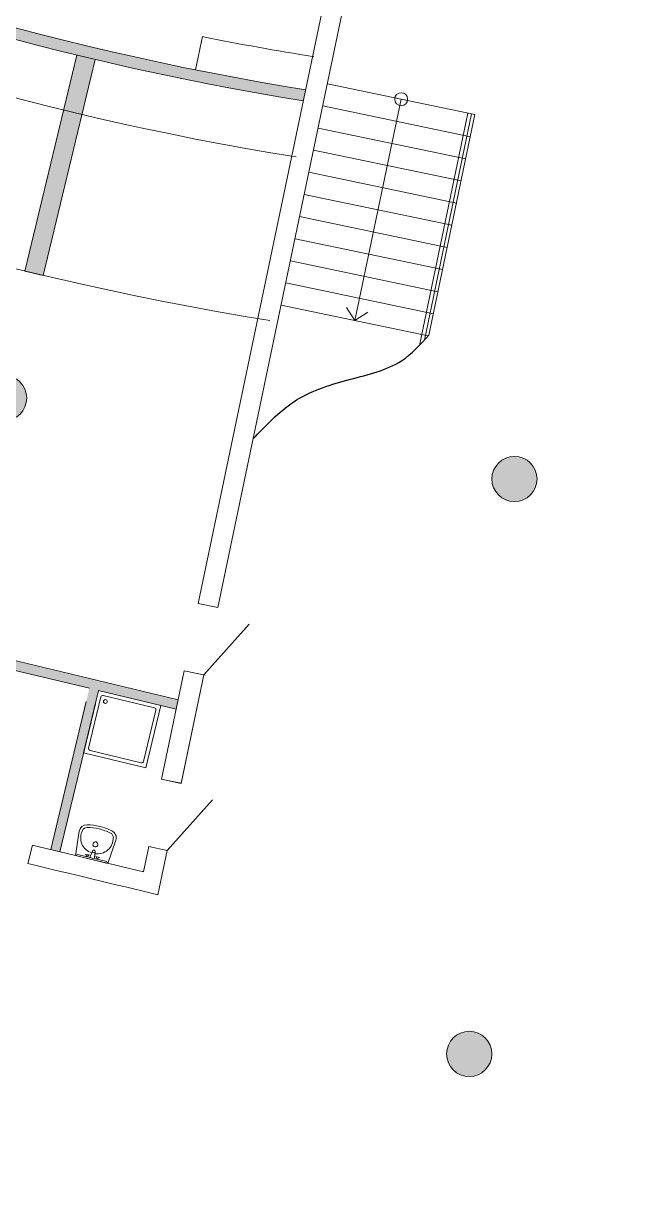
# Model space of a CAD drawing. Header units: millimetres. Extents: x 72919 to 485785, y -53256 to 338519.
# Drawn here: x 211670 to 219787, y 51275 to 66900 of the extents above; entities that cross this region are included whole.
import ezdxf

# ---------------------------------------------------------------- set-up
doc = ezdxf.new("R2010")
doc.units = ezdxf.units.MM
doc.linetypes.add('CONTI', pattern=[0])
doc.layers.add('1', color=7, linetype='Continuous')
for name, color, linetype, lineweight in [('door', 177, 'Continuous', 9), ('equipments', 137, 'CONTI', 20), ('wall', 5, 'Continuous', 40)]:
    doc.layers.add(name, color=color, linetype=linetype, lineweight=lineweight)

# ---------------------------------------------------------------- blocks, each defined once
blk = doc.blocks.new('оааоапо')
at = {"lineweight": 5}
for p, q in [((641168, -527830), (641138, -528154)), ((641609, -527830), (641168, -527830)), ((641189, -527849), (641168, -527830)), ((641360, -527849), (641189, -527849)), ((641292, -527880), (641317, -527855)), ((641292, -527880), (641342, -527880)), ((641342, -527880), (641317, -527855)), ((641360, -527849), (641360, -527864)), ((641389, -527849), (641360, -527849)), ((641360, -527864), (641371, -527941)), ((641389, -527849), (641417, -527849)), ((641417, -527864), (641408, -527941)), ((641417, -527849), (641589, -527849)), ((641417, -527849), (641417, -527864)), ((641432, -527880), (641457, -527855)), ((641482, -527880), (641432, -527880)), ((641482, -527880), (641457, -527855)), ((641589, -527849), (641609, -527830)), ((641609, -527830), (641639, -528154))]:
    blk.add_line(p, q, dxfattribs=at)
blk.add_circle((641389, -527941), 18.6, dxfattribs=at)
for centre, radius, start, end in [((641385, -528126), 213, 94.8866, 193.5637), ((641392, -528126), 213, 346.4206, 84.843), ((641389, -528036), 33.3, 90, 270), ((641389, -528036), 33.3, 270, 90), ((641238, -528163), 100, 174.8669, 259.4495), ((641242, -528164), 65, 190.471, 259.3155), ((641389, -527541), 740, 256.7937, 269.9921), ((641392, -527556), 691, 256.4575, 269.7644), ((641386, -527556), 691, 270.2356, 283.5425), ((641389, -527541), 740, 270.0079, 283.2063), ((641536, -528164), 65, 280.6845, 349.529), ((641539, -528163), 100, 280.5505, 5.1331)]:
    blk.add_arc(centre, radius, start, end, dxfattribs=at)
blk = doc.blocks.new('онооген')
at = {"lineweight": 5}
for p, q in [((5326247, 1268823), (5326247, 1268123)), ((5326972, 1268848), (5326272, 1268848)), ((5326997, 1268123), (5326997, 1268823)), ((5326272, 1268098), (5326972, 1268098))]:
    blk.add_line(p, q, dxfattribs=at)
blk.add_lwpolyline([(5327047, 1268898), (5326197, 1268898), (5326197, 1268048), (5327047, 1268048)], close=True, dxfattribs=at)
blk.add_circle((5326318, 1268169), 25, dxfattribs=at)
for centre, start, end in [((5326272, 1268823), 90, 180), ((5326972, 1268823), 0, 90), ((5326272, 1268123), 180, 270), ((5326972, 1268123), 270, 0)]:
    blk.add_arc(centre, 25, start, end, dxfattribs=at)

msp = doc.modelspace()

# ---------------------------------------------------------------- hatches: boundary and pattern name
at = {"ltscale": 500, "true_color": 0x000000}
h = msp.add_hatch(color=18, dxfattribs=at)
h.dxf.hatch_style = 1
edge = h.paths.add_edge_path()
edge.add_line((196533.29885, 74688.63742), (196527.96395, 74683.30252))
edge.add_line((196527.96395, 74683.30252), (196715.28669, 74502.12988))
edge.add_line((196715.28669, 74502.12988), (196628.89374, 74412.80424))
edge.add_arc((221610.24607, 104414.99944), 39041, 230.217515222, 238.316936093)
edge.add_line((201105.12673, 71192.42035), (199563.85637, 68677.29571))
edge.add_line((199563.85637, 68677.29571), (199777.01672, 68546.67159))
edge.add_line((199777.01672, 68546.67159), (201318.28764, 71061.79714))
edge.add_arc((221610.24607, 104414.99944), 39041, 238.683831648, 247.316628494)
edge.add_line((206554.54177, 68393.81888), (205425.6932, 65668.53733))
edge.add_line((205425.6932, 65668.53733), (205656.66312, 65572.86658))
edge.add_line((205656.66312, 65572.86658), (206785.51178, 68298.14833))
edge.add_arc((221610.24607, 104414.99944), 39041, 247.683524049, 256.316319016)
edge.add_line((212374.6517, 66482.11822), (211686.03008, 63613.80275))
edge.add_line((211686.03008, 63613.80275), (211929.12247, 63555.44103))
edge.add_line((211929.12247, 63555.44103), (212617.74394, 66423.75589))
edge.add_arc((221610.24607, 104414.99944), 39041, 256.683214571, 260.819116976)
edge.add_line((215381.18359, 65874.13202), (215411.88844, 66021.11655))
edge.add_arc((221610.24607, 104414.99944), 38891, 229.849259553, 260.829223184, ccw=False)
h = msp.add_hatch(color=18, dxfattribs=at)
h.dxf.hatch_style = 1
edge = h.paths.add_edge_path()
edge.add_arc((211411.20584, 61932.15762), 300, 0, 360)
h = msp.add_hatch(color=18, dxfattribs=at)
h.dxf.hatch_style = 1
h.paths.add_polyline_path([(212029.99878, 55942.14195), (212146.68367, 55914.1306), (212660.22509, 58053.35364), (213695.51701, 57804.82168), (213720.06594, 57922.33776), (210634.90012, 58662.96201), (211346.84457, 61664.35004), (211229.91899, 61691.3391), (209969.08463, 56435.62784), (210086.0102, 56408.63878), (210598.79198, 58548.22083), (212543.5402, 58081.36499)])
h = msp.add_hatch(color=18, dxfattribs=at)
h.dxf.hatch_style = 1
edge = h.paths.add_edge_path()
edge.add_arc((218182.25113, 60861.18177), 300, 0, 360)
h = msp.add_hatch(color=18, dxfattribs=at)
h.dxf.hatch_style = 1
edge = h.paths.add_edge_path()
edge.add_arc((217582.03905, 53234.76416), 300, 0, 360)
at = {"layer": '1', "ltscale": 500, "true_color": 0x000000}
h = msp.add_hatch(color=18, dxfattribs=at)
h.dxf.hatch_style = 1
h.paths.add_polyline_path([(214003.9617, 59202.97122), (214248.67915, 59151.85012), (217464.99355, 74548.39373), (217220.2761, 74599.51483), (214003.9617, 59202.97122)], flags=0)
h = msp.add_hatch(color=18, dxfattribs=at)
h.dxf.hatch_style = 1
h.paths.add_polyline_path([(213516.98368, 56871.80038), (213761.70113, 56820.67928), (214062.59838, 58261.07878), (213817.88093, 58312.19989), (213516.98368, 56871.80038)], flags=0)
h = msp.add_hatch(color=18, dxfattribs=at)
h.dxf.hatch_style = 1
h.paths.add_polyline_path([(211786.43644, 55999.74612), (213511.04045, 55585.73063), (213452.68248, 55342.63734), (211728.07847, 55756.65283)], flags=0)
h = msp.add_hatch(color=18, dxfattribs=at)
h.dxf.hatch_style = 1
h.paths.add_polyline_path([(213207.98656, 55393.86142), (213330.9244, 55981.13183), (213575.62032, 55929.90774), (213452.68248, 55342.63734)], flags=0)

# ---------------------------------------------------------------- linework, layer by layer
at = {"color": 18, "ltscale": 500, "true_color": 0x000000}
for points in [[(415650.43379, 180914.99944, 0.4142135624), (336810.43379, 259754.99944), (221610.43379, 259754.99944, 0.4142135624), (142770.43379, 180914.99944), (142770.43379, 104414.99944, 0.4142135624), (221610.43379, 25574.99944), (336810.43379, 25574.99944, 0.4142135624), (415650.43379, 104414.99944)], [(414950.43379, 180914.99944, 0.4142135624), (336810.43379, 259054.99944), (221610.43379, 259054.99944, 0.4142135624), (143470.43379, 180914.99944), (143470.43379, 104414.99944, 0.4142135624), (221610.43379, 26274.99944), (336810.43379, 26274.99944, 0.4142135624), (414950.43379, 104414.99944)]]:
    msp.add_lwpolyline(points, format="xyb", close=True, dxfattribs=at)
msp.add_open_spline([(214716.81953, 61392.21883), (214722.49103, 61398.14826), (214728.16252, 61404.0777), (214733.83401, 61410.00713), (214736.14738, 61412.42571), (214738.46074, 61414.84429), (214740.77411, 61417.26287), (214913.47771, 61597.82113), (215265.8044, 61966.17185), (215986.67767, 62186.28476), (216654.70668, 62337.02941), (216935.09136, 62639.97345), (217047.19269, 62767.58433)], degree=3, knots=[-34.0377279911, -34.0377279911, -34.0377279911, -34.0377279911, -9.8613790165, -9.8613790165, -9.8613790165, 0, 0, 0, 736.1981615021, 1501.8926358691, 2223.837016862, 2722.2065160285, 2722.2065160285, 2722.2065160285, 2722.2065160285], dxfattribs=at)
at = {"layer": 'door'}
for p, q in [((214662.68208, 58931.51785), (214062.8022, 58260.59004)), ((214175.96662, 56601.59636), (213576.08674, 55930.66855))]:
    msp.add_line(p, q, dxfattribs=at)
at = {"layer": 'wall', "color": 18, "lineweight": 18, "ltscale": 0.007407, "true_color": 0x000000}
for p, q in [((217204.58805, 74602.79554), (213988.27364, 59206.25193)), ((217464.99355, 74548.39373), (214248.6792, 59151.85032)), ((214043.35338, 66726.10697), (213951.32695, 66285.60345)), ((212374.6517, 66482.11822), (211686.03008, 63613.80275)), ((212617.74394, 66423.75589), (211929.12247, 63555.44103)), ((217658.16169, 65692.11372), (215700.55682, 66101.08068)), ((217596.81259, 65398.45356), (215639.20772, 65807.42052)), ((216679.35926, 65896.5972), (216065.86824, 62959.99563)), ((217565.16931, 65711.54094), (216921.32897, 62629.6661)), ((217614.11267, 65701.31609), (216987.13077, 62700.13764)), ((217658.16169, 65692.11372), (217047.19269, 62767.58433)), ((217535.46349, 65104.79341), (215577.85862, 65513.76037)), ((217474.11439, 64811.13325), (215516.50952, 65220.10021)), ((217412.76528, 64517.47309), (215455.16041, 64926.44005)), ((217351.41618, 64223.81294), (215393.81131, 64632.77989)), ((217290.06708, 63930.15278), (215332.46221, 64339.11974)), ((217228.71798, 63636.49262), (215271.11311, 64045.45958)), ((217167.36888, 63342.83247), (215209.76401, 63751.79942)), ((211686.03008, 63613.80275), (211929.12256, 63555.44141)), ((217106.01977, 63049.17231), (215148.4149, 63458.13927)), ((217037.82883, 62756.9415), (215087.0658, 63164.47911)), ((216065.86824, 62959.99563), (215952.58311, 63133.11383)), ((216065.86824, 62959.99563), (216238.98643, 63073.28076)), ((214248.6792, 59151.85032), (213988.27299, 59206.24878)), ((210598.59919, 58548.26711), (212543.5402, 58081.36499)), ((213802.19287, 58315.48059), (213501.29558, 56875.08089)), ((214062.59838, 58261.07878), (213761.70113, 56820.67928)), ((213501.29562, 56875.08109), (213761.70113, 56820.67928)), ((211728.08185, 55756.6446), (211786.43883, 55999.73812)), ((213330.90352, 55981.032), (213260.62877, 55645.8444)), ((213330.90351, 55981.03198), (213575.62098, 55929.91088)), ((213575.62032, 55929.90774), (213452.68248, 55342.63734))]:
    msp.add_line(p, q, dxfattribs=at)
for points in [[(210627.77978, 58669.81337), (213721.23308, 57927.19963)], [(214078.27563, 58257.80362), (213802.19287, 58315.48059)], [(213517.46221, 56872.56194), (213762.17902, 56821.43769), (214062.8186, 58260.60838)], [(212665.08696, 58052.1865), (213695.51701, 57804.82168)], [(212501.52317, 57906.33765), (212029.74845, 55941.32105)], [(212623.00274, 57877.172), (212151.22801, 55912.1554)]]:
    msp.add_lwpolyline(points, dxfattribs=at)
for centre, radius in [((216679.35926, 65896.5972), 85.36058), ((211411.20584, 61932.15762), 300), ((218182.29124, 60858.18533), 300), ((217582.07916, 53231.76772), 300)]:
    msp.add_circle(centre, radius, dxfattribs=at)
for centre, radius, start, end in [((221610.24607, 104414.99944), 38891, 229.849259552, 260.829223185), ((221610.24607, 104414.99944), 39041, 230.217515221, 260.819116984), ((221610.24607, 104414.99944), 39791, 229.793620603, 260.853140905), ((221610.24607, 104414.99944), 41987.01593, 229.793620603, 260.853140905), ((221610.24607, 104414.99944), 38441, 258.647515925, 260.884222462), ((4837677.79455, 19322499.43119), 19814057.66768, 256.498835877682, 256.503219881251), ((4770153.34569, 19040325.948), 19524167.38917, 256.498192494089, 256.50339735139)]:
    msp.add_arc(centre, radius, start, end, dxfattribs=at)

# ---------------------------------------------------------------- block references
at = {"layer": 'equipments', "rotation": 256.5010278910144}
msp.add_blockref('онооген', (222931.21556, 5533106.44261), dxfattribs=at)
at = {"layer": 'equipments', "extrusion": (9.45557e-20, 9.96508e-20, -1), "zscale": -1, "rotation": 193.4989721023495}
msp.add_blockref('оааоапо', (534305.00939, -307719.23703), dxfattribs=at)

doc.saveas('drawing.dxf')
